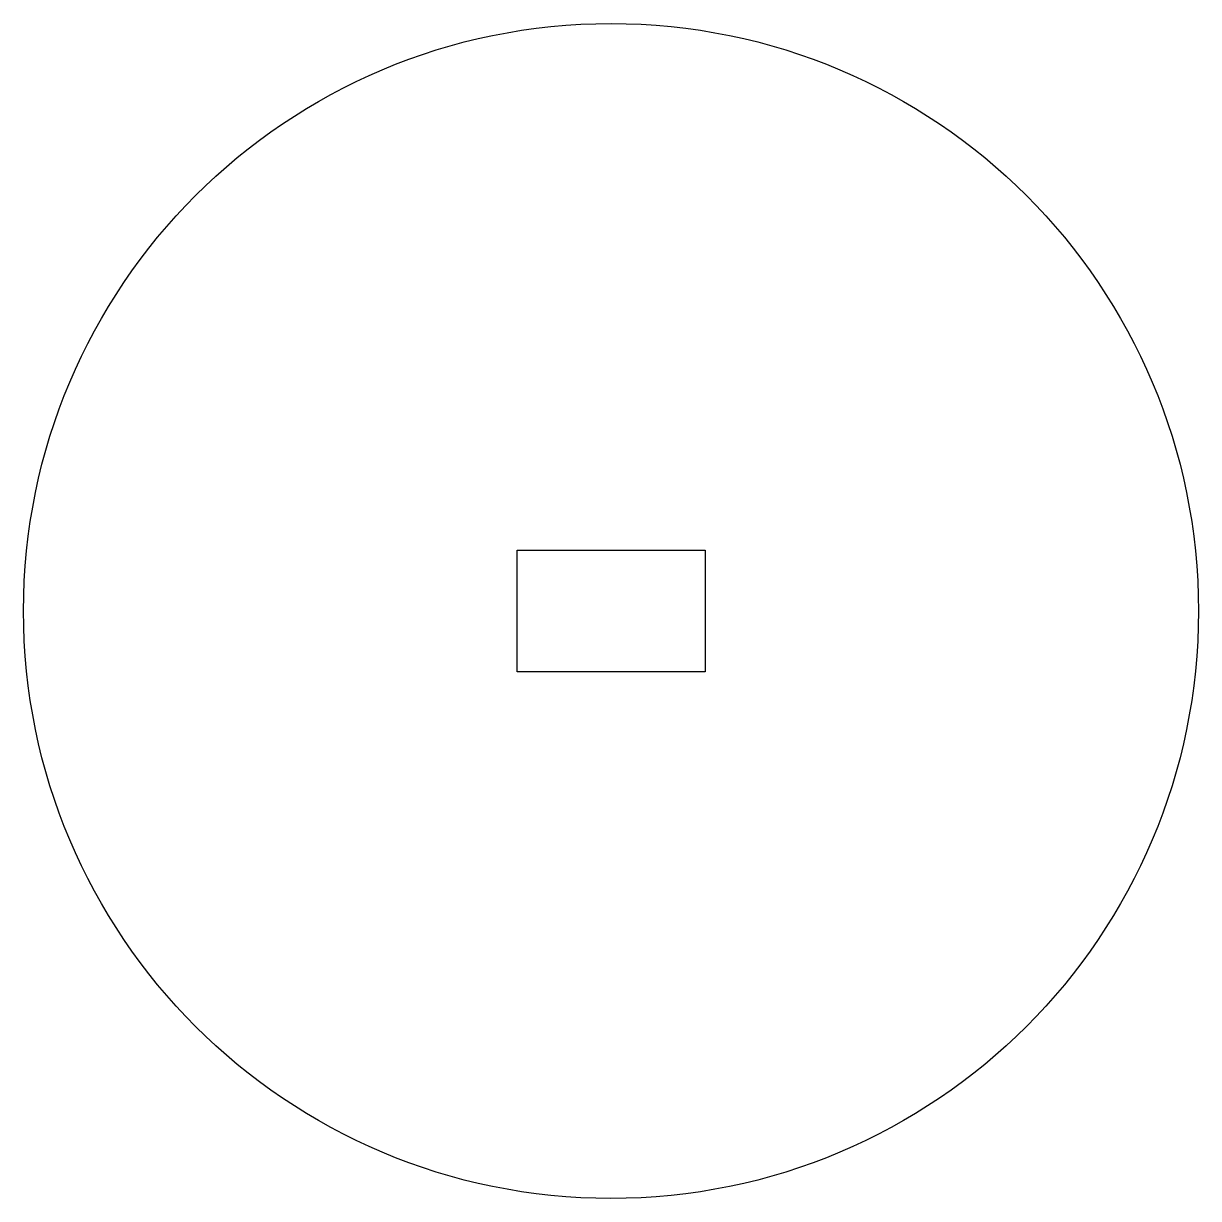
# Model space of a CAD drawing. Header units: millimetres. Extents: x -15 to 15, y -15 to 15.
import ezdxf

# ---------------------------------------------------------------- set-up
doc = ezdxf.new("R2010")
doc.units = ezdxf.units.MM
doc.layers.get('0').update_dxf_attribs({"linetype": 'CONTINUOUS'})

msp = doc.modelspace()

# ---------------------------------------------------------------- linework, layer by layer
for points in [[(2.4, 1.55), (2.4, -1.55), (-2.4, -1.55), (-2.4, 1.55)], [(-2.4, 1.55), (2.4, 1.55), (2.4, -1.55), (-2.4, -1.55)]]:
    msp.add_lwpolyline(points, close=True)
msp.add_circle((0, 0), 15)
msp.add_circle((0, 0), 15)

doc.saveas('drawing.dxf')
